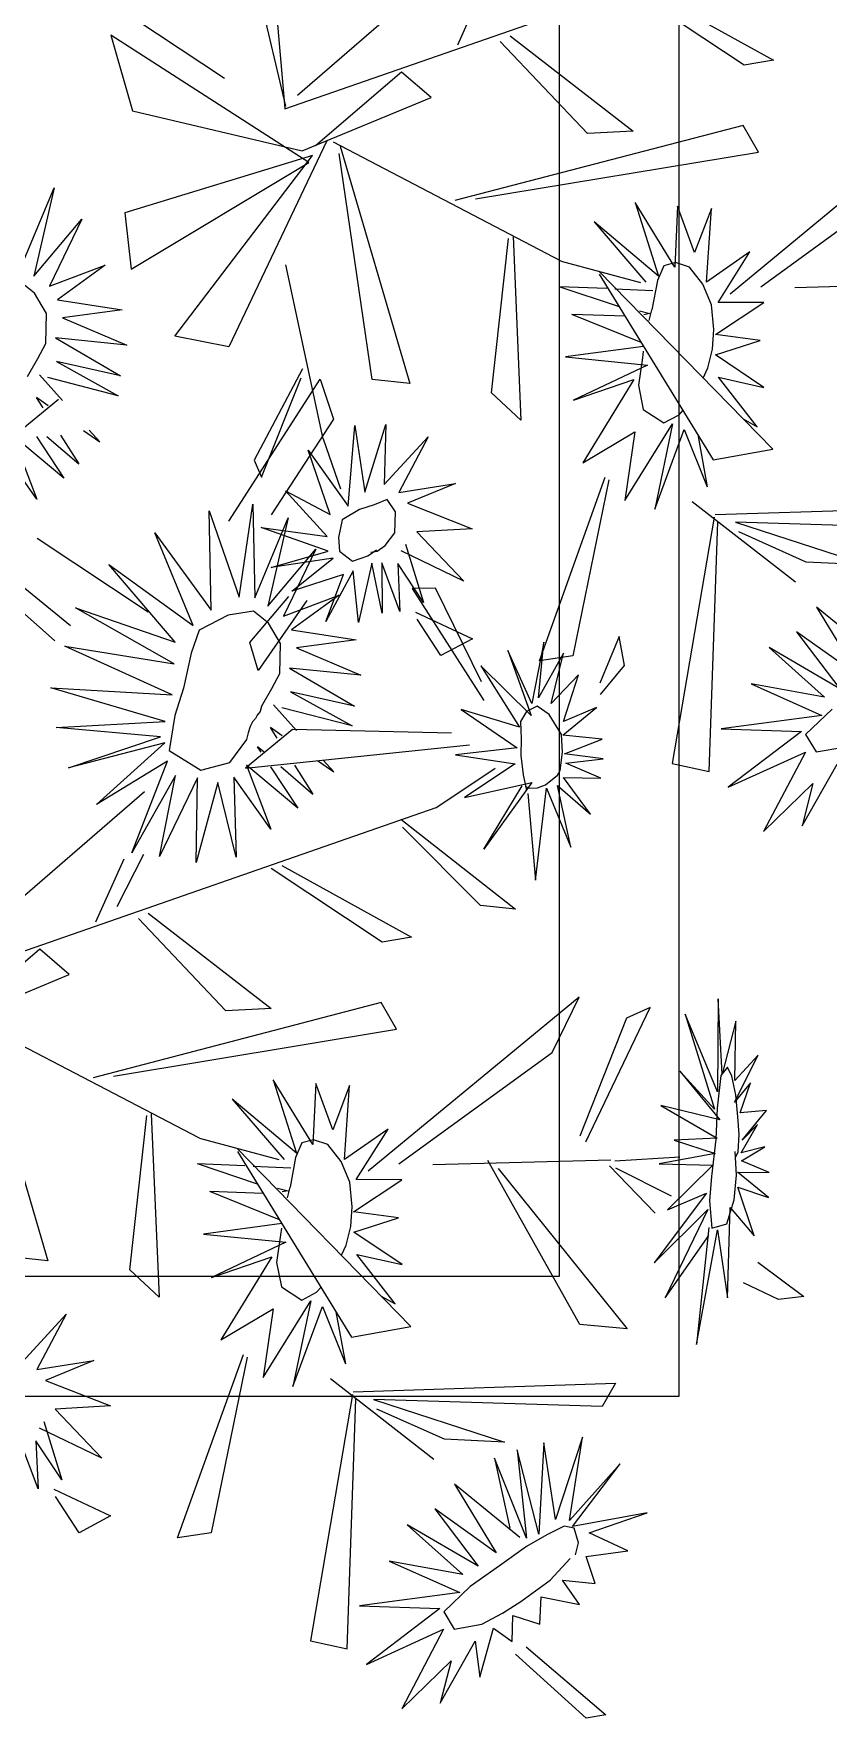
# Model space of a CAD drawing. Header units: inches. Extents: x -422522 to 22891, y -2973 to 414515.
# Drawn here: x 19935.24 to 19953.61, y 4425.48 to 4464.46 of the extents above; entities that cross this region are included whole.
import ezdxf

# ---------------------------------------------------------------- set-up
doc = ezdxf.new("R2010")
doc.units = ezdxf.units.IN
doc.header["$MEASUREMENT"] = 0
doc.layers.add('ARREDAMENTO', color=8, linetype='Continuous', lineweight=13)

msp = doc.modelspace()

# ---------------------------------------------------------------- linework, layer by layer
at = {"layer": 'ARREDAMENTO', "linetype": 'Continuous'}
for p, q in [((19939.86489, 4467.85235), (19941.05909, 4462.78174)), ((19941.05457, 4462.72346), (19940.65029, 4467.27549)), ((19946.16525, 4467.21117), (19941.33277, 4463.02432)), ((19952.90176, 4466.84102), (19941.03871, 4462.70711)), ((19945.04342, 4464.20232), (19945.69577, 4465.66451)), ((19951.66271, 4463.72993), (19949.09342, 4465.4361)), ((19949.33903, 4465.50496), (19952.34179, 4463.84722)), ((19939.64605, 4463.41998), (19937.07677, 4465.12615)), ((19937.02071, 4464.42013), (19937.51846, 4462.66943)), ((19941.59887, 4461.47919), (19937.02071, 4464.42013)), ((19948.04442, 4462.14602), (19946.02515, 4464.27864)), ((19946.25363, 4464.4075), (19949.09714, 4462.19916)), ((19952.34179, 4463.84722), (19951.66271, 4463.72993)), ((19943.74187, 4463.57036), (19941.75223, 4461.86019)), ((19944.42462, 4462.98385), (19943.74187, 4463.57036)), ((19941.44455, 4461.74332), (19944.42462, 4462.98385)), ((19937.51846, 4462.66943), (19941.44455, 4461.74332)), ((19951.64197, 4462.33605), (19944.97484, 4460.59584)), ((19949.09714, 4462.19916), (19948.04442, 4462.14602)), ((19956.21585, 4462.45894), (19951.34012, 4458.43199)), ((19951.99446, 4461.71644), (19951.64197, 4462.33605)), ((19942.01645, 4461.98039), (19939.746, 4457.21376)), ((19947.43694, 4459.19696), (19942.16661, 4461.94528)), ((19942.32003, 4461.85716), (19943.93269, 4456.36123)), ((19941.68389, 4461.63685), (19937.34306, 4460.31417)), ((19937.48926, 4459.00703), (19941.59887, 4461.47919)), ((19938.49779, 4457.45709), (19941.68389, 4461.63685)), ((19943.06586, 4456.45195), (19942.29917, 4461.68287)), ((19945.45123, 4460.6351), (19951.99446, 4461.71644)), ((19952.04873, 4458.60253), (19955.59042, 4461.18158)), ((19934.941, 4459.04357), (19935.71046, 4460.88945)), ((19935.71046, 4460.88945), (19935.2387, 4458.84458)), ((19937.34306, 4460.31417), (19937.48926, 4459.00703)), ((19949.14277, 4460.55157), (19949.68359, 4458.84968)), ((19950.06011, 4459.05452), (19949.14277, 4460.55157)), ((19950.12663, 4460.46662), (19950.06011, 4459.05452)), ((19950.51688, 4459.39182), (19950.12663, 4460.46662)), ((19950.90843, 4460.4146), (19950.51688, 4459.39182)), ((19950.79216, 4458.70738), (19950.90843, 4460.4146)), ((19935.2387, 4458.84458), (19936.34608, 4460.16585)), ((19936.34608, 4460.16585), (19935.59972, 4458.6172)), ((19948.19273, 4460.10087), (19949.39266, 4458.70759)), ((19949.68359, 4458.84968), (19948.19273, 4460.10087)), ((19945.82421, 4456.14998), (19946.21766, 4459.71956)), ((19946.3231, 4459.76417), (19946.50334, 4455.5168)), ((19935.59972, 4458.6172), (19936.88997, 4459.10345)), ((19936.88997, 4459.10345), (19935.78614, 4458.29783)), ((19941.93309, 4455.08566), (19941.06559, 4459.11072)), ((19947.43694, 4459.19696), (19949.27019, 4458.70294)), ((19949.80425, 4459.08739), (19949.65954, 4458.74758)), ((19950.07384, 4459.16185), (19949.80425, 4459.08739)), ((19950.40456, 4459.05381), (19950.07384, 4459.16185)), ((19950.71294, 4458.65715), (19950.40456, 4459.05381)), ((19951.79936, 4459.40936), (19950.79216, 4458.70738)), ((19951.0627, 4458.23999), (19951.79936, 4459.40936)), ((19952.32671, 4454.84064), (19948.30498, 4458.95904)), ((19948.31427, 4458.89223), (19950.95062, 4454.59357)), ((19949.65954, 4458.74758), (19949.53114, 4458.06405)), ((19956.95172, 4458.68754), (19952.83611, 4458.57875)), ((19935.78614, 4458.29783), (19937.28321, 4458.07024)), ((19948.48615, 4458.55753), (19947.38753, 4458.60308)), ((19948.77933, 4458.13399), (19947.38753, 4458.60308)), ((19948.6768, 4458.5496), (19949.54983, 4458.51341)), ((19950.91293, 4458.18225), (19950.71294, 4458.65715)), ((19937.28321, 4458.07024), (19935.89968, 4457.88443)), ((19935.89968, 4457.88443), (19937.38725, 4457.25311)), ((19948.91139, 4457.91869), (19947.67686, 4457.96094)), ((19949.28411, 4457.31089), (19947.67686, 4457.96094)), ((19949.24296, 4458.04366), (19949.48616, 4457.98117)), ((19949.48616, 4457.98117), (19949.34678, 4457.95343)), ((19949.47012, 4457.81905), (19949.53114, 4458.06405)), ((19950.96547, 4457.61042), (19950.91293, 4458.18225)), ((19950.99956, 4457.4951), (19952.11746, 4458.23616)), ((19952.11746, 4458.23616), (19951.0627, 4458.23999)), ((19950.93534, 4457.15336), (19950.96547, 4457.61042)), ((19952.03858, 4457.35813), (19950.99956, 4457.4951)), ((19935.73959, 4457.41609), (19937.24432, 4456.53711)), ((19937.38725, 4457.25311), (19935.73959, 4457.41609)), ((19939.746, 4457.21376), (19938.49779, 4457.45709)), ((19949.33981, 4457.22007), (19947.53073, 4456.97973)), ((19949.3335, 4457.11265), (19949.31078, 4456.95863)), ((19950.82671, 4456.72405), (19950.93534, 4457.15336)), ((19951.00594, 4457.02219), (19952.03858, 4457.35813)), ((19935.76268, 4456.86893), (19937.18688, 4456.07838)), ((19937.24432, 4456.53711), (19935.76268, 4456.86893)), ((19947.53073, 4456.97973), (19949.43222, 4456.78884)), ((19949.43222, 4456.78884), (19947.71669, 4455.97716)), ((19949.31078, 4456.95863), (19949.21822, 4456.32011)), ((19950.71862, 4456.48737), (19950.82671, 4456.72405)), ((19952.12124, 4456.27259), (19951.00594, 4457.02219)), ((19935.9009, 4455.97252), (19935.36769, 4456.56538)), ((19937.18688, 4456.07838), (19935.55907, 4456.49779)), ((19939.74738, 4453.17623), (19941.85951, 4456.46591)), ((19941.45389, 4456.70015), (19940.33609, 4454.58804)), ((19940.50211, 4454.19404), (19941.42309, 4456.49139)), ((19941.85951, 4456.46591), (19942.16632, 4455.53913)), ((19943.93269, 4456.36123), (19943.06586, 4456.45195)), ((19947.71669, 4455.97716), (19949.11018, 4456.45419)), ((19949.11018, 4456.45419), (19947.93282, 4454.53015)), ((19951.07386, 4456.50982), (19952.12124, 4456.27259)), ((19951.96447, 4455.36161), (19951.07386, 4456.50982)), ((19935.81112, 4455.99158), (19934.72223, 4455.0969)), ((19935.45078, 4455.79738), (19935.2976, 4456.03727)), ((19935.56902, 4455.84785), (19935.2976, 4456.03727)), ((19946.50334, 4455.5168), (19945.82421, 4456.14998)), ((19949.21822, 4456.32011), (19949.33094, 4455.76088)), ((19949.33094, 4455.76088), (19949.8075, 4455.45086)), ((19949.8075, 4455.45086), (19950.14458, 4455.63275)), ((19950.24478, 4455.74443), (19950.14458, 4455.63275)), ((19951.64011, 4455.54376), (19951.96447, 4455.36161)), ((19934.74208, 4455.16569), (19935.3045, 4453.68556)), ((19935.932, 4454.17044), (19934.74208, 4455.16569)), ((19935.85313, 4455.167), (19936.2781, 4454.50124)), ((19936.38747, 4455.27645), (19936.76213, 4455.01483)), ((19936.52105, 4455.28295), (19936.76213, 4455.01483)), ((19942.16632, 4455.53913), (19940.72728, 4453.32298)), ((19942.5109, 4453.52228), (19942.66325, 4455.3926)), ((19942.66325, 4455.3926), (19942.8927, 4453.84439)), ((19942.8927, 4453.84439), (19943.37851, 4455.41333)), ((19943.37851, 4455.41333), (19943.34379, 4454.02639)), ((19947.93282, 4454.53015), (19949.14033, 4455.24695)), ((19948.90936, 4453.65695), (19950.01048, 4455.4308)), ((19949.14033, 4455.24695), (19948.90936, 4453.65695)), ((19950.01048, 4455.4308), (19949.59859, 4453.45181)), ((19949.59859, 4453.45181), (19950.28035, 4455.30151)), ((19950.28035, 4455.30151), (19950.81247, 4453.97302)), ((19950.59085, 4455.1802), (19950.81247, 4453.97302)), ((19935.3045, 4453.68556), (19934.45167, 4454.89508)), ((19935.30342, 4455.13396), (19935.932, 4454.17044)), ((19935.53633, 4455.13791), (19936.2781, 4454.50124)), ((19941.58472, 4454.81956), (19942.5109, 4453.52228)), ((19942.08834, 4453.33222), (19941.58472, 4454.81956)), ((19941.93309, 4455.08566), (19942.33078, 4453.92322)), ((19943.34379, 4454.02639), (19944.35397, 4455.12651)), ((19944.35397, 4455.12651), (19943.679, 4453.8421)), ((19950.95062, 4454.59357), (19952.32671, 4454.84064)), ((19940.33609, 4454.58804), (19940.50211, 4454.19404)), ((19943.679, 4453.8421), (19944.99144, 4454.051)), ((19944.99144, 4454.051), (19943.87805, 4453.59213)), ((19946.9307, 4449.94865), (19948.45419, 4454.19282)), ((19948.53703, 4454.13361), (19947.70431, 4450.06454)), ((19941.05993, 4453.87518), (19942.08834, 4453.33222)), ((19942.01958, 4452.82162), (19941.05993, 4453.87518)), ((19952.85365, 4451.76418), (19950.46387, 4453.62648)), ((19939.29269, 4453.41672), (19939.98999, 4451.42182)), ((19939.33985, 4451.1146), (19939.29269, 4453.41672)), ((19939.98999, 4451.42182), (19940.30244, 4453.57293)), ((19940.30244, 4453.57293), (19940.35282, 4451.40545)), ((19940.35282, 4451.40545), (19941.12228, 4453.25133)), ((19941.12228, 4453.25133), (19940.65052, 4451.20645)), ((19943.87805, 4453.59213), (19945.37604, 4453.00096)), ((19950.97511, 4453.27027), (19950.00136, 4447.57035)), ((19950.99414, 4453.32738), (19957.05375, 4453.52572)), ((19938.03679, 4452.90438), (19939.33985, 4451.1146)), ((19938.9196, 4450.76608), (19938.03679, 4452.90438)), ((19940.49945, 4453.0333), (19942.01958, 4452.82162)), ((19942.04451, 4452.48542), (19940.49945, 4453.0333)), ((19945.37604, 4453.00096), (19944.0962, 4452.93019)), ((19944.0962, 4452.93019), (19945.18021, 4451.79072)), ((19950.85329, 4447.3811), (19951.05387, 4453.15854)), ((19951.46106, 4453.15042), (19954.49405, 4452.16467)), ((19956.74976, 4452.98643), (19951.46106, 4453.15042)), ((19953.10106, 4452.23164), (19951.53841, 4452.92751)), ((19933.90851, 4452.5386), (19936.08653, 4450.76301)), ((19937.8834, 4451.06981), (19935.31411, 4452.77599)), ((19940.65052, 4451.20645), (19941.7579, 4452.52773)), ((19940.72571, 4452.10107), (19942.04451, 4452.48542)), ((19941.7579, 4452.52773), (19941.01154, 4450.97907)), ((19945.18021, 4451.79072), (19943.73427, 4452.48923)), ((19943.83375, 4452.64564), (19944.25324, 4451.29383)), ((19935.72371, 4450.40419), (19933.80946, 4452.10649)), ((19936.97544, 4452.17753), (19938.9196, 4450.76608)), ((19938.50339, 4450.37615), (19936.97544, 4452.17753)), ((19942.16303, 4452.32376), (19940.72571, 4452.10107)), ((19941.2076, 4451.55357), (19942.16303, 4452.32376)), ((19943.057, 4452.20759), (19942.74627, 4450.83028)), ((19943.2946, 4451.04571), (19943.057, 4452.20759)), ((19943.28319, 4452.21339), (19943.2946, 4451.04571)), ((19943.7054, 4451.08421), (19943.28319, 4452.21339)), ((19943.65332, 4452.19645), (19943.7054, 4451.08421)), ((19944.25324, 4451.29383), (19943.65332, 4452.19645)), ((19954.49405, 4452.16467), (19953.10106, 4452.23164)), ((19942.40281, 4451.94166), (19941.2076, 4451.55357)), ((19942.62046, 4452.02446), (19941.99076, 4450.85373)), ((19941.99076, 4450.85373), (19942.40281, 4451.94166)), ((19942.74627, 4450.83028), (19942.62046, 4452.02446)), ((19940.2345, 4450.36842), (19941.13252, 4451.43043)), ((19941.55502, 4451.33902), (19940.42454, 4449.72048)), ((19941.01154, 4450.97907), (19942.30179, 4451.46532)), ((19942.30179, 4451.46532), (19941.19795, 4450.65971)), ((19944.52813, 4451.6268), (19943.98837, 4451.61592)), ((19943.98837, 4451.61592), (19945.6448, 4449.03064)), ((19945.59049, 4449.45703), (19944.52813, 4451.6268)), ((19936.2055, 4451.17015), (19938.50339, 4450.37615)), ((19938.4862, 4449.87333), (19936.2055, 4451.17015)), ((19944.06864, 4451.07366), (19945.38248, 4450.45577)), ((19944.65321, 4450.0667), (19944.10666, 4450.90658)), ((19953.33644, 4451.18987), (19954.30061, 4449.60244)), ((19954.845, 4449.95895), (19953.33644, 4451.18987)), ((19941.19795, 4450.65971), (19942.69502, 4450.43211)), ((19948.77454, 4450.51167), (19948.32622, 4449.42656)), ((19948.89714, 4449.83961), (19948.77454, 4450.51167)), ((19952.87766, 4450.61867), (19953.87858, 4449.29713)), ((19954.30061, 4449.60244), (19952.87766, 4450.61867)), ((19935.95489, 4450.28657), (19938.4862, 4449.87333)), ((19938.43825, 4449.16163), (19935.95489, 4450.28657)), ((19940.42454, 4449.72048), (19940.2345, 4450.36842)), ((19942.69502, 4450.43211), (19941.3115, 4450.24631)), ((19941.3115, 4450.24631), (19942.79907, 4449.61498)), ((19945.38248, 4450.45577), (19944.65321, 4450.0667)), ((19946.20191, 4450.1864), (19946.7364, 4448.68005)), ((19946.75275, 4448.96046), (19946.20191, 4450.1864)), ((19947.03499, 4450.37752), (19946.75275, 4448.96046)), ((19946.90795, 4449.0871), (19947.03499, 4450.37752)), ((19947.48874, 4450.12126), (19946.90795, 4449.0871)), ((19947.19923, 4448.95619), (19947.48874, 4450.12126)), ((19952.24094, 4450.25202), (19953.52443, 4449.10357)), ((19953.87858, 4449.29713), (19952.24094, 4450.25202)), ((19941.15141, 4449.77796), (19942.65614, 4448.89899)), ((19942.79907, 4449.61498), (19941.15141, 4449.77796)), ((19945.5766, 4449.82745), (19946.46789, 4448.41045)), ((19946.7364, 4448.68005), (19945.5766, 4449.82745)), ((19947.70431, 4450.06454), (19946.9307, 4449.94865)), ((19948.34257, 4449.16732), (19948.89714, 4449.83961)), ((19935.63236, 4449.3207), (19938.43825, 4449.16163)), ((19938.27365, 4448.54115), (19935.63236, 4449.3207)), ((19947.83724, 4449.61749), (19947.19923, 4448.95619)), ((19947.48449, 4448.53963), (19947.83724, 4449.61749)), ((19951.82599, 4449.41305), (19953.45961, 4448.68385)), ((19953.52443, 4449.10357), (19951.82599, 4449.41305)), ((19941.31271, 4448.3344), (19940.7795, 4448.92726)), ((19941.17449, 4449.2308), (19942.5987, 4448.44026)), ((19942.65614, 4448.89899), (19941.17449, 4449.2308)), ((19935.75773, 4448.40214), (19938.27365, 4448.54115)), ((19942.5987, 4448.44026), (19940.97089, 4448.85967)), ((19945.12184, 4448.8226), (19946.41438, 4447.9292)), ((19946.46789, 4448.41045), (19945.12184, 4448.8226)), ((19946.63039, 4448.77058), (19946.49432, 4448.54277)), ((19946.49432, 4448.54277), (19946.50606, 4448.13884)), ((19946.88222, 4448.89412), (19946.63039, 4448.77058)), ((19947.15241, 4448.6998), (19946.88222, 4448.89412)), ((19947.43969, 4448.23978), (19947.15241, 4448.6998)), ((19947.47113, 4448.22863), (19948.24693, 4448.86193)), ((19948.24693, 4448.86193), (19947.48449, 4448.53963)), ((19953.45961, 4448.68385), (19951.13713, 4448.37429)), ((19953.69673, 4448.82583), (19953.08606, 4448.2404)), ((19938.16593, 4448.18601), (19935.75773, 4448.40214)), ((19936.04241, 4447.47131), (19938.16593, 4448.18601)), ((19941.22293, 4448.35346), (19940.13405, 4447.45877)), ((19940.8626, 4448.15925), (19940.70942, 4448.39914)), ((19940.98084, 4448.20972), (19940.70942, 4448.39914)), ((19944.8943, 4448.27387), (19941.22293, 4448.35346)), ((19946.50606, 4448.13884), (19946.50305, 4447.75332)), ((19947.46749, 4447.83448), (19947.43969, 4448.23978)), ((19948.38443, 4448.13608), (19947.47113, 4448.22863)), ((19951.13713, 4448.37429), (19952.9948, 4448.31257)), ((19952.9948, 4448.31257), (19951.29572, 4447.01841)), ((19953.08606, 4448.2404), (19953.32923, 4447.8359)), ((19938.26462, 4448.04939), (19936.04241, 4447.47131)), ((19936.6898, 4446.61776), (19938.26462, 4448.04939)), ((19940.13405, 4447.45877), (19945.31729, 4448.00068)), ((19940.49474, 4447.83385), (19940.41311, 4447.95894)), ((19940.55641, 4447.83596), (19940.41311, 4447.95894)), ((19946.41438, 4447.9292), (19944.99182, 4447.77086)), ((19944.99182, 4447.77086), (19946.36961, 4447.55994)), ((19946.50305, 4447.75332), (19946.55454, 4447.30723)), ((19947.40763, 4447.4101), (19947.46749, 4447.83448)), ((19947.51297, 4447.79635), (19948.38443, 4448.13608)), ((19948.40785, 4447.67487), (19947.51297, 4447.79635)), ((19951.29572, 4447.01841), (19953.08143, 4447.83343)), ((19953.08143, 4447.83343), (19952.11539, 4445.997)), ((19953.32923, 4447.8359), (19953.96797, 4447.951)), ((19938.3334, 4447.62184), (19936.6898, 4446.61776)), ((19937.506, 4445.49903), (19938.3334, 4447.62184)), ((19940.1539, 4447.52756), (19940.71632, 4446.04744)), ((19941.34382, 4446.53231), (19940.1539, 4447.52756)), ((19940.71524, 4447.49583), (19941.34382, 4446.53231)), ((19940.94814, 4447.49978), (19941.68991, 4446.86312)), ((19941.26495, 4447.52888), (19941.68991, 4446.86312)), ((19941.79929, 4447.63833), (19942.17395, 4447.3767)), ((19941.93287, 4447.64482), (19942.17395, 4447.3767)), ((19944.53426, 4446.54278), (19945.90904, 4447.46219)), ((19946.36961, 4447.55994), (19945.20056, 4446.78386)), ((19947.3451, 4447.29796), (19947.40763, 4447.4101)), ((19947.53873, 4447.57329), (19948.40785, 4447.67487)), ((19948.35169, 4447.2285), (19947.53873, 4447.57329)), ((19950.00136, 4447.57035), (19950.85329, 4447.3811)), ((19953.00289, 4446.12752), (19953.81345, 4447.55558)), ((19938.51165, 4447.29142), (19937.506, 4445.49903)), ((19938.14798, 4445.41991), (19938.51165, 4447.29142)), ((19939.02426, 4447.23407), (19938.14798, 4445.41991)), ((19938.98906, 4445.27845), (19939.02426, 4447.23407)), ((19939.49661, 4447.1271), (19938.98906, 4445.27845)), ((19939.91603, 4445.40006), (19939.49661, 4447.1271)), ((19939.86349, 4447.25696), (19939.91603, 4445.40006)), ((19940.71632, 4446.04744), (19939.86349, 4447.25696)), ((19945.20056, 4446.78386), (19946.75589, 4447.12692)), ((19946.75589, 4447.12692), (19945.64605, 4445.58779)), ((19945.64605, 4445.58779), (19946.53482, 4447.05309)), ((19946.55454, 4447.30723), (19946.62946, 4446.95473)), ((19946.60437, 4447.04769), (19946.69735, 4446.99709)), ((19946.69735, 4446.99709), (19946.88663, 4447.00842)), ((19946.83927, 4444.87114), (19947.09065, 4447.00126)), ((19946.88663, 4447.00842), (19947.07493, 4447.0762)), ((19947.07493, 4447.0762), (19947.3451, 4447.29796)), ((19947.09065, 4447.00126), (19947.65721, 4445.63115)), ((19947.34846, 4447.06365), (19948.11495, 4446.3974)), ((19947.65721, 4445.63115), (19947.34846, 4447.06365)), ((19947.48622, 4447.24362), (19948.35169, 4447.2285)), ((19948.11495, 4446.3974), (19947.48622, 4447.24362)), ((19952.11539, 4445.997), (19953.25637, 4447.10468)), ((19953.25637, 4447.10468), (19953.00289, 4446.12752)), ((19937.79776, 4446.91293), (19932.96528, 4442.72608)), ((19946.66092, 4446.87422), (19946.83927, 4444.87114)), ((19944.53426, 4446.54278), (19932.67121, 4442.40886)), ((19943.72762, 4446.28287), (19946.3766, 4444.19524)), ((19945.5677, 4444.28146), (19943.76427, 4446.09828)), ((19937.16222, 4444.25917), (19937.78065, 4445.47187)), ((19936.67592, 4443.90408), (19937.32827, 4445.36627)), ((19943.29521, 4443.43169), (19940.72593, 4445.13786)), ((19940.97153, 4445.20672), (19943.97429, 4443.54898)), ((19946.3766, 4444.19524), (19945.5677, 4444.28146)), ((19939.67692, 4441.84778), (19937.65765, 4443.9804)), ((19937.88614, 4444.10926), (19940.72964, 4441.90092)), ((19943.97429, 4443.54898), (19943.29521, 4443.43169)), ((19935.37437, 4443.27212), (19933.38473, 4441.56195)), ((19936.05712, 4442.68561), (19935.37437, 4443.27212)), ((19933.07705, 4441.44508), (19936.05712, 4442.68561)), ((19943.27447, 4442.03781), (19936.60734, 4440.2976)), ((19940.72964, 4441.90092), (19939.67692, 4441.84778)), ((19947.84835, 4442.1607), (19942.97262, 4438.13375)), ((19943.62696, 4441.4182), (19943.27447, 4442.03781)), ((19947.22292, 4440.88334), (19947.84835, 4442.1607)), ((19948.00556, 4438.81527), (19949.49205, 4441.92483)), ((19949.49205, 4441.92483), (19948.94146, 4441.68026)), ((19951.06671, 4442.12041), (19951.04538, 4439.97244)), ((19951.15271, 4440.38452), (19951.06671, 4442.12041)), ((19939.06945, 4438.89872), (19933.79911, 4441.64704)), ((19933.95253, 4441.55892), (19935.56519, 4436.06299)), ((19948.94146, 4441.68026), (19947.86305, 4438.94948)), ((19950.30223, 4441.77238), (19950.97656, 4439.57033)), ((19951.04538, 4439.97244), (19950.30223, 4441.77238)), ((19951.47372, 4441.60783), (19951.15271, 4440.38452)), ((19951.44769, 4440.23158), (19951.47372, 4441.60783)), ((19937.08373, 4440.33686), (19943.62696, 4441.4182)), ((19943.68124, 4438.30429), (19947.22292, 4440.88334)), ((19951.44133, 4439.73365), (19951.98844, 4440.81812)), ((19951.98844, 4440.81812), (19951.44769, 4440.23158)), ((19950.17793, 4440.44715), (19951.10261, 4439.32218)), ((19950.97656, 4439.57033), (19950.17793, 4440.44715)), ((19940.77527, 4440.25333), (19941.31609, 4438.55144)), ((19941.69262, 4438.75628), (19940.77527, 4440.25333)), ((19941.75913, 4440.16838), (19941.69262, 4438.75628)), ((19942.14938, 4439.09358), (19941.75913, 4440.16838)), ((19942.54093, 4440.11636), (19942.14938, 4439.09358)), ((19942.42466, 4438.40914), (19942.54093, 4440.11636)), ((19951.80983, 4440.18179), (19951.44133, 4439.73365)), ((19951.57316, 4439.48937), (19951.80983, 4440.18179)), ((19939.82523, 4439.80263), (19941.02517, 4438.40935)), ((19941.31609, 4438.55144), (19939.82523, 4439.80263)), ((19949.73954, 4439.6533), (19951.03742, 4438.89821)), ((19951.10261, 4439.32218), (19949.73954, 4439.6533)), ((19937.45671, 4435.85174), (19937.85016, 4439.42132)), ((19937.95561, 4439.46593), (19938.13584, 4435.21856)), ((19952.18511, 4439.53727), (19951.57316, 4439.48937)), ((19951.59792, 4438.55999), (19951.9771, 4439.21535)), ((19951.61528, 4438.85338), (19952.18511, 4439.53727)), ((19951.9771, 4439.21535), (19951.61528, 4438.85338)), ((19939.06945, 4438.89872), (19940.9027, 4438.4047)), ((19941.43676, 4438.78915), (19941.29204, 4438.44934)), ((19941.70635, 4438.86361), (19941.43676, 4438.78915)), ((19942.03707, 4438.75557), (19941.70635, 4438.86361)), ((19943.43186, 4439.11112), (19942.42466, 4438.40914)), ((19942.69521, 4437.94175), (19943.43186, 4439.11112)), ((19951.03742, 4438.89821), (19950.0489, 4438.85351)), ((19950.0489, 4438.85351), (19950.99364, 4438.5419)), ((19943.95922, 4434.5424), (19939.93748, 4438.6608)), ((19939.94677, 4438.59398), (19942.58312, 4434.29533)), ((19941.29204, 4438.44934), (19941.16365, 4437.76581)), ((19942.34544, 4438.35891), (19942.03707, 4438.75557)), ((19948.67789, 4438.37619), (19950.17765, 4438.46503)), ((19950.99364, 4438.5419), (19949.69983, 4438.30853)), ((19952.14134, 4438.69551), (19951.59792, 4438.55999)), ((19951.60529, 4438.37738), (19952.14134, 4438.69551)), ((19940.11865, 4438.25929), (19939.02003, 4438.30484)), ((19940.41183, 4437.83575), (19939.02003, 4438.30484)), ((19940.3093, 4438.25136), (19941.18233, 4438.21517)), ((19942.54543, 4437.884), (19942.34544, 4438.35891)), ((19948.58422, 4438.3893), (19944.46861, 4438.28051)), ((19947.86687, 4434.58684), (19945.73628, 4438.38154)), ((19945.97696, 4438.19874), (19948.959, 4434.49042)), ((19949.60356, 4437.16686), (19948.55259, 4438.26275)), ((19948.68741, 4438.21713), (19949.9768, 4437.56593)), ((19949.69983, 4438.30853), (19950.94048, 4438.27297)), ((19950.94048, 4438.27297), (19949.89181, 4437.24479)), ((19951.50969, 4438.11611), (19952.24103, 4438.10708)), ((19952.22831, 4437.52725), (19951.50969, 4438.11611)), ((19952.24103, 4438.10708), (19951.60529, 4438.37738)), ((19940.54389, 4437.62045), (19939.30936, 4437.6627)), ((19940.91662, 4437.01265), (19939.30936, 4437.6627)), ((19940.87547, 4437.74542), (19941.11866, 4437.68292)), ((19941.11866, 4437.68292), (19940.97928, 4437.65519)), ((19941.10262, 4437.52081), (19941.16365, 4437.76581)), ((19942.59798, 4437.31218), (19942.54543, 4437.884)), ((19942.63206, 4437.19686), (19943.74996, 4437.93792)), ((19943.74996, 4437.93792), (19942.69521, 4437.94175)), ((19950.7934, 4437.62558), (19949.58121, 4436.01632)), ((19949.89181, 4437.24479), (19950.7934, 4437.62558)), ((19951.52036, 4437.76856), (19952.22831, 4437.52725)), ((19951.89598, 4436.64291), (19951.52036, 4437.76856)), ((19942.56784, 4436.85512), (19942.59798, 4437.31218)), ((19949.58121, 4436.01632), (19950.82346, 4437.25051)), ((19950.82346, 4437.25051), (19949.84109, 4435.20307)), ((19951.27874, 4435.20853), (19951.33813, 4437.29297)), ((19951.33813, 4437.29297), (19951.89598, 4436.64291)), ((19940.97232, 4436.92183), (19939.16324, 4436.68149)), ((19942.45921, 4436.42581), (19942.56784, 4436.85512)), ((19943.67108, 4437.05989), (19942.63206, 4437.19686)), ((19942.63844, 4436.72395), (19943.67108, 4437.05989)), ((19950.84493, 4436.8328), (19950.56517, 4434.12838)), ((19939.16324, 4436.68149), (19941.06472, 4436.49059)), ((19941.06472, 4436.49059), (19939.34919, 4435.67892)), ((19940.94329, 4436.66039), (19940.85072, 4436.02187)), ((19940.966, 4436.81441), (19940.94329, 4436.66039)), ((19943.75374, 4435.97435), (19942.63844, 4436.72395)), ((19949.84109, 4435.20307), (19950.85197, 4436.64591)), ((19950.56517, 4434.12838), (19951.04557, 4436.78256)), ((19951.04557, 4436.78256), (19951.27874, 4435.20853)), ((19935.56519, 4436.06299), (19934.69836, 4436.1537)), ((19939.34919, 4435.67892), (19940.74269, 4436.15595)), ((19940.74269, 4436.15595), (19939.56532, 4434.23191)), ((19942.35113, 4436.18913), (19942.45921, 4436.42581)), ((19942.70637, 4436.21158), (19943.75374, 4435.97435)), ((19943.59698, 4435.06337), (19942.70637, 4436.21158)), ((19938.13584, 4435.21856), (19937.45671, 4435.85174)), ((19940.85072, 4436.02187), (19940.96344, 4435.46264)), ((19951.98423, 4436.03234), (19953.04383, 4435.23484)), ((19940.96344, 4435.46264), (19941.44, 4435.15262)), ((19941.44, 4435.15262), (19941.77708, 4435.33451)), ((19941.87729, 4435.44619), (19941.77708, 4435.33451)), ((19952.45613, 4435.16897), (19951.64856, 4435.55411)), ((19939.56532, 4434.23191), (19940.77284, 4434.94871)), ((19940.54186, 4433.3587), (19941.64298, 4435.13256)), ((19940.77284, 4434.94871), (19940.54186, 4433.3587)), ((19941.64298, 4435.13256), (19941.23109, 4433.15357)), ((19941.23109, 4433.15357), (19941.91285, 4435.00327)), ((19941.91285, 4435.00327), (19942.44497, 4433.67478)), ((19943.27261, 4435.24552), (19943.59698, 4435.06337)), ((19953.04383, 4435.23484), (19952.45613, 4435.16897)), ((19934.97629, 4433.72815), (19935.98647, 4434.82827)), ((19935.98647, 4434.82827), (19935.3115, 4433.54386)), ((19942.22335, 4434.88196), (19942.44497, 4433.67478)), ((19942.58312, 4434.29533), (19943.95922, 4434.5424)), ((19948.959, 4434.49042), (19947.86687, 4434.58684)), ((19935.3115, 4433.54386), (19936.62395, 4433.75276)), ((19936.62395, 4433.75276), (19935.51056, 4433.29389)), ((19938.5632, 4429.65041), (19940.0867, 4433.89458)), ((19940.16953, 4433.83537), (19939.33682, 4429.7663)), ((19944.48615, 4431.46594), (19942.09637, 4433.32824)), ((19935.51056, 4433.29389), (19937.00854, 4432.70272)), ((19942.60761, 4432.97202), (19941.63387, 4427.2721)), ((19942.62664, 4433.02914), (19948.68626, 4433.22748)), ((19948.68626, 4433.22748), (19948.38226, 4432.68819)), ((19937.00854, 4432.70272), (19935.72871, 4432.63195)), ((19935.72871, 4432.63195), (19936.81271, 4431.49248)), ((19942.48579, 4427.08286), (19942.68637, 4432.8603)), ((19943.09356, 4432.85218), (19946.12655, 4431.86643)), ((19948.38226, 4432.68819), (19943.09356, 4432.85218)), ((19944.73356, 4431.9334), (19943.17091, 4432.62927)), ((19936.81271, 4431.49248), (19935.36677, 4432.19099)), ((19935.46625, 4432.3474), (19935.88574, 4430.99559)), ((19935.3379, 4430.78597), (19934.9157, 4431.91515)), ((19935.28583, 4431.89821), (19935.3379, 4430.78597)), ((19935.88574, 4430.99559), (19935.28583, 4431.89821)), ((19946.12655, 4431.86643), (19944.73356, 4431.9334)), ((19947.03517, 4431.85386), (19946.91959, 4429.73909)), ((19947.30619, 4430.0732), (19947.03517, 4431.85386)), ((19947.92808, 4431.98396), (19947.30619, 4430.0732)), ((19947.62756, 4430.05259), (19947.92808, 4431.98396)), ((19945.88787, 4431.49645), (19946.24643, 4429.8737)), ((19946.63234, 4429.64439), (19945.88787, 4431.49645)), ((19946.4142, 4431.68967), (19946.63234, 4429.64439)), ((19946.91959, 4429.73909), (19946.4142, 4431.68967)), ((19948.79491, 4431.36191), (19947.62756, 4430.05259)), ((19947.69741, 4429.9128), (19948.79491, 4431.36191)), ((19935.70115, 4430.77542), (19937.01499, 4430.15752)), ((19936.28571, 4429.76845), (19935.73916, 4430.60834)), ((19944.96895, 4430.89163), (19945.93311, 4429.3042)), ((19946.47751, 4429.66071), (19944.96895, 4430.89163)), ((19944.51016, 4430.32043), (19945.51109, 4428.99889)), ((19945.93311, 4429.3042), (19944.51016, 4430.32043)), ((19949.42328, 4430.23404), (19947.69741, 4429.9128)), ((19948.07901, 4429.76622), (19949.42328, 4430.23404)), ((19937.01499, 4430.15752), (19936.28571, 4429.76845)), ((19943.87344, 4429.95378), (19945.15693, 4428.80533)), ((19945.51109, 4428.99889), (19943.87344, 4429.95378)), ((19947.50447, 4429.92346), (19947.10121, 4429.72069)), ((19947.73221, 4429.87542), (19947.50447, 4429.92346)), ((19947.83488, 4429.5338), (19947.73221, 4429.87542)), ((19939.33682, 4429.7663), (19938.5632, 4429.65041)), ((19946.63338, 4429.44925), (19946.00672, 4429.00383)), ((19947.10121, 4429.72069), (19946.63338, 4429.44925)), ((19947.76534, 4429.26175), (19947.83488, 4429.5338)), ((19948.97259, 4429.35017), (19948.07901, 4429.76622)), ((19943.45849, 4429.1148), (19945.09211, 4428.38561)), ((19945.15693, 4428.80533), (19943.45849, 4429.1148)), ((19947.17583, 4428.67037), (19947.64026, 4429.17616)), ((19948.01517, 4429.22076), (19948.97259, 4429.35017)), ((19948.21987, 4428.59809), (19948.01517, 4429.22076)), ((19946.00672, 4429.00383), (19945.32923, 4428.52759)), ((19946.50234, 4428.17652), (19947.17583, 4428.67037)), ((19947.46106, 4428.66994), (19948.21987, 4428.59809)), ((19947.85372, 4428.11068), (19947.46106, 4428.66994)), ((19945.09211, 4428.38561), (19942.76963, 4428.07605)), ((19945.32923, 4428.52759), (19944.71857, 4427.94216)), ((19946.94079, 4427.65279), (19946.96851, 4428.28775)), ((19946.96851, 4428.28775), (19947.85372, 4428.11068)), ((19942.76963, 4428.07605), (19944.6273, 4428.01433)), ((19944.6273, 4428.01433), (19942.92822, 4426.72016)), ((19944.71857, 4427.94216), (19944.96173, 4427.53766)), ((19945.60047, 4427.65276), (19946.07762, 4427.90614)), ((19946.07762, 4427.90614), (19946.50234, 4428.17652)), ((19942.92822, 4426.72016), (19944.71393, 4427.53519)), ((19944.71393, 4427.53519), (19943.7479, 4425.69875)), ((19944.96173, 4427.53766), (19945.60047, 4427.65276)), ((19945.55403, 4426.42981), (19945.86765, 4427.55836)), ((19945.86765, 4427.55836), (19946.30135, 4427.25167)), ((19946.30135, 4427.25167), (19946.31574, 4427.85294)), ((19946.31574, 4427.85294), (19946.94079, 4427.65279)), ((19941.63387, 4427.2721), (19942.48579, 4427.08286)), ((19944.6354, 4425.82928), (19945.44595, 4427.25734)), ((19945.44595, 4427.25734), (19945.55403, 4426.42981)), ((19946.62582, 4427.13113), (19948.46996, 4425.55742)), ((19943.7479, 4425.69875), (19944.88887, 4426.80644)), ((19944.88887, 4426.80644), (19944.6354, 4425.82928)), ((19948.01213, 4425.47567), (19946.37925, 4426.95673)), ((19948.46996, 4425.55742), (19948.01213, 4425.47567))]:
    msp.add_line(p, q, dxfattribs=at)
at = {"layer": 'ARREDAMENTO', "elevation": -27.27667}
for points in [[(19917.82076, 4432.92464), (19917.82076, 4571.50871), (19950.15705, 4571.50871), (19950.15705, 4432.92464)], [(19920.59244, 4435.69632), (19920.59244, 4568.73703), (19947.38536, 4568.73703), (19947.38536, 4435.69632)]]:
    msp.add_lwpolyline(points, close=True, dxfattribs=at)
at = {"layer": 'ARREDAMENTO', "linetype": 'Continuous'}
for points in [[(19935.09316, 4456.52454), (19935.32982, 4456.9392), (19935.5184, 4457.28864), (19935.52906, 4457.98126), (19935.25348, 4458.45336), (19934.90901, 4458.73147), (19934.32049, 4458.63844), (19933.64767, 4458.29189), (19933.46642, 4457.75986), (19933.28524, 4456.95046), (19933.08523, 4456.31588), (19932.95823, 4455.51094), (19933.68725, 4455.05568), (19934.35741, 4455.22904), (19934.754, 4455.76171)], [(19943.03302, 4452.46149), (19943.18007, 4452.47948), (19943.36556, 4452.61752), (19943.58448, 4452.90544), (19943.60073, 4453.39665), (19943.41119, 4453.6752), (19943.11032, 4453.552), (19942.76739, 4453.44964), (19942.37019, 4453.21067), (19942.28742, 4452.80084), (19942.30642, 4452.48269), (19942.60866, 4452.24822), (19942.96065, 4452.37334), (19943.16061, 4452.51026)], [(19940.50498, 4448.88641), (19940.74164, 4449.30107), (19940.93021, 4449.65051), (19940.94087, 4450.34313), (19940.66529, 4450.81523), (19940.32083, 4451.09335), (19939.73231, 4451.00032), (19939.05948, 4450.65377), (19938.87824, 4450.12173), (19938.69705, 4449.31233), (19938.49705, 4448.67775), (19938.37004, 4447.87281), (19939.09907, 4447.41756), (19939.76923, 4447.59091), (19940.16582, 4448.12358)], [(19940.50498, 4448.88641), (19940.47194, 4448.77038), (19940.40659, 4448.69161), (19940.36197, 4448.61131), (19940.29512, 4448.53395), (19940.2419, 4448.42593), (19940.19688, 4448.2786), (19940.15455, 4448.12591), (19940.16582, 4448.12358)], [(19951.46584, 4438.45325), (19951.52438, 4438.58299), (19951.55043, 4438.98843), (19951.51695, 4439.38973), (19951.47077, 4439.90472), (19951.38013, 4440.3322), (19951.28314, 4440.53909), (19951.12868, 4440.3517), (19951.04308, 4439.59557), (19951.00868, 4438.87447), (19950.90973, 4438.0153), (19950.86594, 4437.4509), (19950.91377, 4436.81879), (19951.2659, 4436.91713), (19951.43312, 4437.47627), (19951.48761, 4438.03983), (19951.4605, 4438.59234)]]:
    msp.add_lwpolyline(points, dxfattribs=at)

doc.saveas('drawing.dxf')
